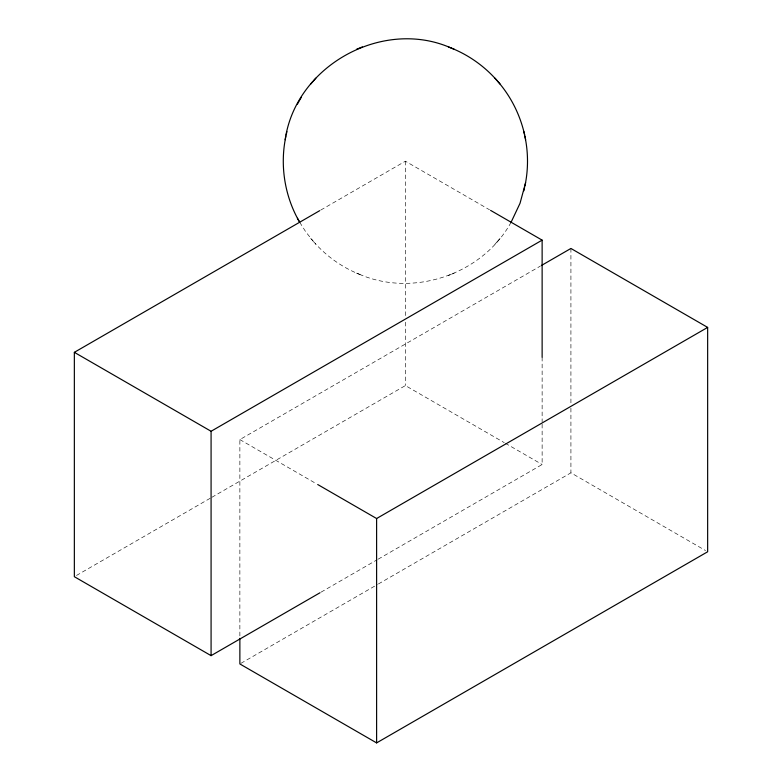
<?xml version="1.0" encoding="UTF-8"?>
<svg xmlns="http://www.w3.org/2000/svg" width="782" height="782" viewBox="0 0 782 782"><rect width="100%" height="100%" fill="white"/><g stroke="black" fill="none" stroke-linecap="round" stroke-linejoin="round"><path stroke-width="0.59" stroke-dasharray="3.91 2.93" d="M511.057 222.313C482.68 274.071 414.049 297.61 359.828 274.462M494.947 244.238L497.196 241.667M497.782 240.973L500.089 238.324M320.776 210.055L405.389 161.2L489.542 209.781M239.869 635.913L239.869 439.582L540.245 266.163M76.46 575.474L210.788 497.929M211.844 497.313L405.389 385.575L504.263 442.651M321.079 592.14L377.139 559.775M378.195 559.159L542.131 464.518L542.131 423.052M240.924 663.341L377.364 584.574M378.42 583.958L570.919 472.827L705.55 550.557M448.438 275.479L450.96 274.462M451.546 274.218L454.254 273.123M313.592 241.667C325.977 255.88 341.754 267.161 359.241 274.218M356.533 273.123L362.349 275.479M505.319 443.257L542.131 464.518M239.869 439.582L316.651 483.911M299.731 222.313L305.879 232.01L313.005 240.973M310.698 238.324L315.84 244.238M570.919 248.461L570.919 403.317M570.919 408.194L570.919 472.827M542.131 357.208L542.131 421.84M405.389 161.2L405.389 317.287M405.389 322.164L405.389 385.575"/><path stroke-width="1.17" d="M285.889 136.332C279.673 165.393 284.716 196.702 299.741 222.342M524.898 186.067C528.368 169.743 528.368 152.656 524.898 136.332M285.166 139.734C295.752 65.629 382.711 17.791 450.96 47.937M286.183 134.963L286.906 131.601M511.047 222.342L520.02 203.31L525.621 182.665M523.881 190.798L524.605 187.436M297.414 104.133L299.154 101.093M299.741 100.057L301.441 97.085M313.592 80.732L315.84 78.161M310.698 84.075L313.005 81.426M320.024 592.746L211.081 655.648L74.349 576.696L74.349 352.33L319.721 210.661M74.349 352.33L211.081 431.273L542.131 240.142L542.131 357.208M541.3 265.557L570.919 248.461L707.651 327.404L707.651 551.769L376.611 742.9L239.869 663.957L239.869 638.347M317.707 484.517L376.611 518.525L707.651 327.404M356.533 49.276L359.241 48.181M359.828 47.937L362.349 46.92M451.546 48.181C469.034 55.239 484.811 66.519 497.196 80.732M448.438 46.92L454.254 49.276M490.588 210.387L542.131 240.142M497.782 81.426C512.122 97.848 521.741 118.287 525.621 139.734M494.947 78.161L500.089 84.075M297.414 218.276L299.154 221.306M523.881 131.601L524.605 134.963M376.611 518.525L376.611 742.9M211.081 431.273L211.081 655.648"/></g></svg>
